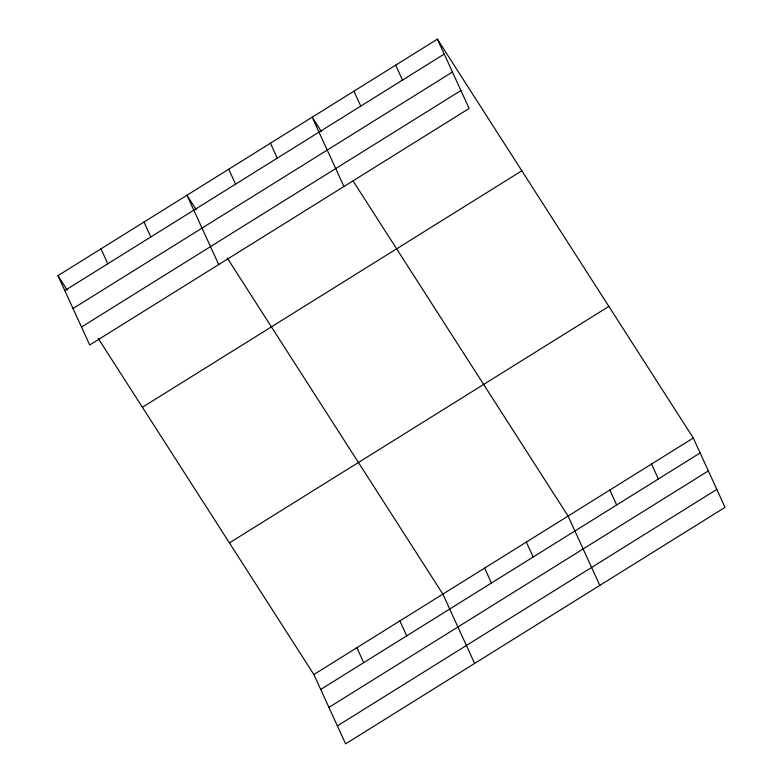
<?xml version="1.0" encoding="UTF-8"?>
<svg xmlns="http://www.w3.org/2000/svg" width="783" height="783" viewBox="0 0 783 783"><rect width="100%" height="100%" fill="white"/><g stroke="black" fill="none" stroke-linecap="round" stroke-linejoin="round"><path stroke-width="1.17" d="M437.394 39.15L469.134 108.475L89.712 344.98L57.971 275.655L437.394 39.15L693.288 438.02L725.029 507.345L345.606 743.85L313.866 674.525L98.208 338.383M64.803 290.581L444.235 54.076M73.025 308.531L452.447 72.026M81.491 327.03L460.923 90.525M142.408 407.277L521.84 170.782M229.419 542.893L608.851 306.398M313.866 674.525L693.288 438.02M320.697 689.451L700.129 452.946M328.919 707.401L708.351 470.906M337.385 725.9L716.817 489.395M321.421 131.593L312.182 117.196L343.923 186.52M353.084 180.951L568.076 516.066L599.817 585.39M196.21 209.638L186.971 195.241L218.711 264.566M227.217 257.969L442.865 594.111L474.606 663.436M57.971 275.655L67.201 290.043M651.554 464.035L658.386 478.961M609.82 490.05L616.652 504.976M395.66 65.165L402.491 80.091M353.926 91.18L360.757 106.106M526.342 542.081L533.174 557.007M484.608 568.096L491.44 583.022M270.448 143.211L277.28 158.137M228.714 169.226L235.546 184.152M399.868 620.919L406.7 635.845M356.862 647.717L363.704 662.643M143.974 222.039L150.806 236.975M100.968 248.847L107.8 263.773"/></g></svg>
